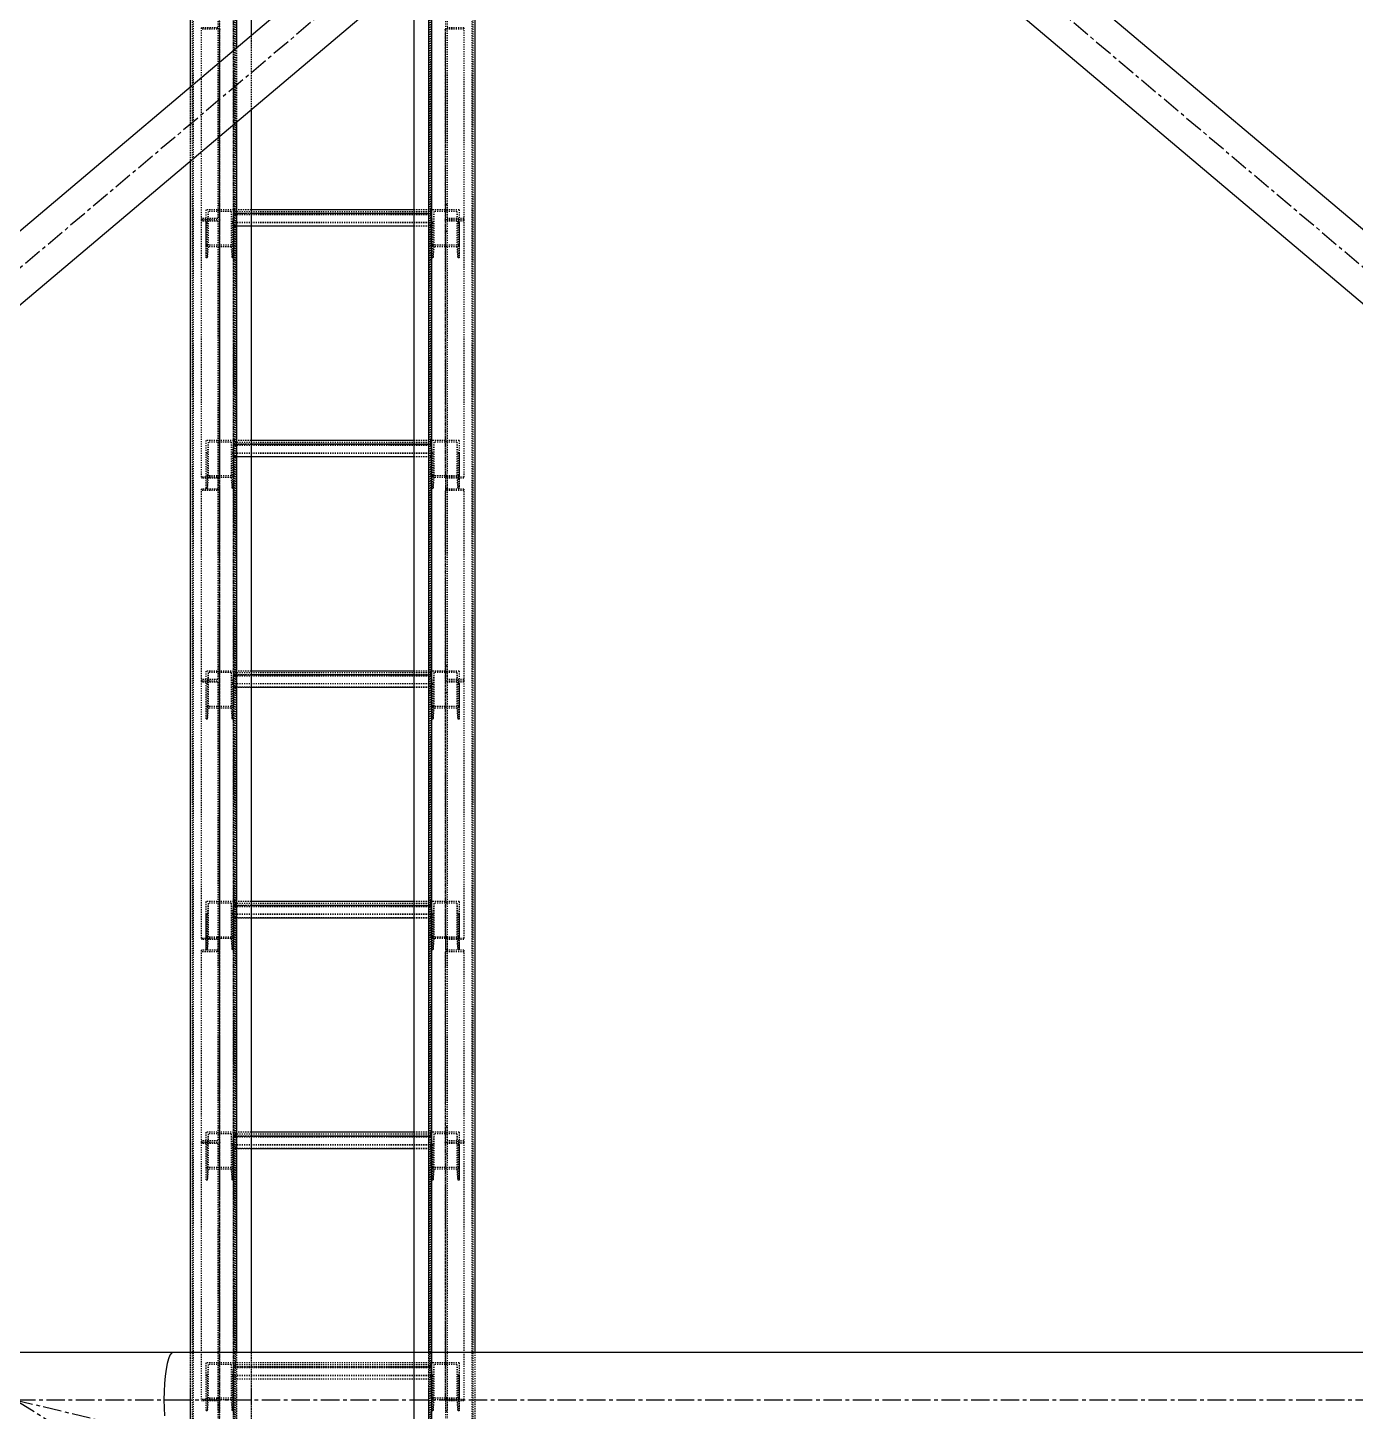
# Model space of a CAD drawing. Header units: millimetres. Extents: x 5143 to 30813, y 232 to 21408.
# Drawn here: x 8946 to 9517, y 4345 to 4940 of the extents above; entities that cross this region are included whole.
import ezdxf

# ---------------------------------------------------------------- set-up
doc = ezdxf.new("R2010")
doc.units = ezdxf.units.MM
doc.header["$LTSCALE"] = 0.25
for name, pattern in [('CENTER', [50.8, 31.75, -6.35, 6.35, -6.35]), ('XKITLINE00', [0]), ('XKITLINE02', [4, 2, -2]), ('XKITLINE03', [6, 3, -1, 1, -1])]:
    doc.linetypes.add(name, pattern=pattern)

msp = doc.modelspace()

# ---------------------------------------------------------------- linework, layer by layer
at = {"color": 3, "linetype": 'XKITLINE02'}
for p, q in [((9034.61, 5900.27), (9034.61, 4257.56)), ((9035.46, 5900.09), (9035.46, 4257.75)), ((9118.76, 5900.09), (9118.76, 4257.75)), ((9119.61, 5900.27), (9119.61, 4257.56)), ((9015.93, 5889.26), (9015.93, 4290.38)), ((9016.78, 5889.26), (9016.78, 4263.02)), ((9017.31, 5888.53), (9017.31, 4262.57)), ((9034.55, 5888.53), (9034.54, 4262.57)), ((9035.08, 5889.26), (9035.08, 4263.02)), ((9118.31, 5889.26), (9118.31, 4301.37)), ((9119.16, 5889.26), (9119.16, 4263.02)), ((9119.69, 5888.53), (9119.69, 4262.57)), ((9136.93, 5888.53), (9136.92, 4262.57)), ((9137.46, 5889.26), (9137.46, 4263.02)), ((9112.11, 5857.04), (9112.11, 4260.27)), ((9042.11, 5840.34), (9042.11, 4260.16)), ((9027.83, 4945.53), (9027.83, 4939.67)), ((9027.83, 4945.53), (9027.83, 4857.76)), ((9028.63, 4945.53), (9028.63, 4939.02)), ((9028.63, 4945.53), (9028.63, 4857.11)), ((9125.61, 4945.53), (9125.61, 4857.11)), ((9126.41, 4945.53), (9126.41, 4857.76)), ((9027.83, 4939.67), (9020.63, 4939.67)), ((9020.63, 4939.67), (9020.63, 4939.02)), ((9020.63, 4939.67), (9020.63, 4857.11)), ((9028.63, 4939.02), (9020.63, 4939.02)), ((9042.11, 4936.2), (9042.11, 4904.32)), ((9133.61, 4939.02), (9125.61, 4939.02)), ((9133.61, 4939.67), (9126.41, 4939.67)), ((9133.61, 4939.67), (9133.61, 4857.11)), ((9035.93, 4930.98), (9035.93, 4899.1)), ((9015.93, 4914.1), (9015.93, 4882.21)), ((9028.63, 4863.62), (9027.83, 4863.62)), ((9125.61, 4863.62), (9125.61, 4857.11)), ((9126.41, 4863.62), (9125.61, 4863.62)), ((9126.41, 4863.62), (9126.41, 4857.76)), ((9027.83, 4857.76), (9020.63, 4857.76)), ((9020.63, 4857.11), (9020.63, 4856.61)), ((9028.63, 4857.11), (9020.63, 4857.11)), ((9020.63, 4857.11), (9020.63, 4746.12)), ((9028.63, 4857.11), (9020.63, 4857.11)), ((9022.63, 4861.46), (9022.63, 4856.01)), ((9034.63, 4861.46), (9022.63, 4861.46)), ((9022.63, 4861.46), (9022.63, 4846.27)), ((9023.69, 4860.77), (9023.31, 4856.01)), ((9033.57, 4860.77), (9023.69, 4860.77)), ((9023.69, 4860.77), (9023.69, 4845.58)), ((9028.63, 4857.11), (9028.63, 4741.62)), ((9033.57, 4860.77), (9033.95, 4856.01)), ((9033.57, 4860.77), (9033.57, 4845.58)), ((9034.63, 4861.46), (9034.63, 4856.01)), ((9034.63, 4861.46), (9034.63, 4846.27)), ((9034.63, 4861.46), (9034.63, 4854.39)), ((9042.11, 4861.46), (9034.63, 4861.46)), ((9119.61, 4860.62), (9034.63, 4860.62)), ((9042.11, 4859.83), (9034.63, 4859.83)), ((9119.61, 4859.29), (9034.63, 4859.29)), ((9119.61, 4861.46), (9112.11, 4861.46)), ((9119.61, 4859.83), (9112.11, 4859.83)), ((9119.61, 4861.46), (9119.61, 4854.39)), ((9119.61, 4861.46), (9119.61, 4846.27)), ((9119.61, 4861.46), (9119.61, 4856.01)), ((9131.61, 4861.46), (9119.61, 4861.46)), ((9120.67, 4860.77), (9120.29, 4856.01)), ((9120.67, 4860.77), (9120.67, 4845.58)), ((9130.55, 4860.77), (9120.67, 4860.77)), ((9125.61, 4857.11), (9125.61, 4741.62)), ((9133.61, 4857.11), (9125.61, 4857.11)), ((9133.61, 4857.11), (9125.61, 4857.11)), ((9133.61, 4857.76), (9126.41, 4857.76)), ((9130.55, 4860.77), (9130.55, 4845.58)), ((9130.55, 4860.77), (9130.93, 4856.01)), ((9131.61, 4861.46), (9131.61, 4846.27)), ((9131.61, 4861.46), (9131.61, 4856.01)), ((9133.61, 4857.76), (9133.61, 4857.11)), ((9133.61, 4857.11), (9133.61, 4746.12)), ((9027.83, 4856.61), (9020.63, 4856.61)), ((9023.31, 4856.01), (9022.63, 4856.01)), ((9022.63, 4856.01), (9022.63, 4840.82)), ((9023.31, 4856.01), (9023.31, 4840.82)), ((9027.83, 4856.61), (9027.83, 4852.11)), ((9027.83, 4856.61), (9027.83, 4741.62)), ((9028.63, 4852.11), (9027.83, 4852.11)), ((9034.63, 4856.01), (9033.95, 4856.01)), ((9033.95, 4856.01), (9033.95, 4840.82)), ((9034.63, 4856.01), (9034.63, 4840.82)), ((9119.61, 4856.01), (9034.63, 4856.01)), ((9119.61, 4855.92), (9034.63, 4855.92)), ((9119.61, 4854.48), (9034.63, 4854.48)), ((9042.11, 4854.39), (9034.63, 4854.39)), ((9119.61, 4854.39), (9112.11, 4854.39)), ((9119.61, 4856.01), (9119.61, 4840.82)), ((9120.29, 4856.01), (9119.61, 4856.01)), ((9120.29, 4856.01), (9120.29, 4840.82)), ((9126.41, 4852.11), (9125.61, 4852.11)), ((9126.41, 4856.61), (9126.41, 4741.62)), ((9133.61, 4856.61), (9126.41, 4856.61)), ((9130.93, 4856.01), (9130.93, 4840.82)), ((9131.61, 4856.01), (9130.93, 4856.01)), ((9131.61, 4856.01), (9131.61, 4840.82)), ((9022.63, 4846.27), (9022.63, 4840.82)), ((9034.63, 4846.27), (9022.63, 4846.27)), ((9023.69, 4845.58), (9023.31, 4840.82)), ((9033.57, 4845.58), (9023.69, 4845.58)), ((9028.63, 4846.27), (9028.63, 4746.62)), ((9033.57, 4845.58), (9033.95, 4840.82)), ((9034.63, 4846.27), (9034.63, 4840.82)), ((9119.61, 4846.27), (9119.61, 4840.82)), ((9131.61, 4846.27), (9119.61, 4846.27)), ((9120.67, 4845.58), (9120.29, 4840.82)), ((9130.55, 4845.58), (9120.67, 4845.58)), ((9130.55, 4845.58), (9130.93, 4840.82)), ((9131.61, 4846.27), (9131.61, 4840.82)), ((9023.31, 4840.82), (9022.63, 4840.82)), ((9034.63, 4840.82), (9033.95, 4840.82)), ((9120.29, 4840.82), (9119.61, 4840.82)), ((9131.61, 4840.82), (9130.93, 4840.82)), ((9022.63, 4762.39), (9022.63, 4756.94)), ((9034.63, 4762.39), (9022.63, 4762.39)), ((9022.63, 4762.39), (9022.63, 4741.74)), ((9023.69, 4761.69), (9023.31, 4756.94)), ((9033.57, 4761.69), (9023.69, 4761.69)), ((9023.69, 4761.69), (9023.69, 4746.5)), ((9033.57, 4761.69), (9033.95, 4756.94)), ((9033.57, 4761.69), (9033.57, 4746.5)), ((9034.63, 4762.39), (9034.63, 4756.94)), ((9034.63, 4762.39), (9034.63, 4741.74)), ((9034.63, 4762.39), (9034.63, 4755.31)), ((9042.11, 4762.39), (9034.63, 4762.39)), ((9119.61, 4762.39), (9112.11, 4762.39)), ((9119.61, 4762.39), (9119.61, 4755.31)), ((9119.61, 4762.39), (9119.61, 4747.19)), ((9119.61, 4762.39), (9119.61, 4756.94)), ((9131.61, 4762.39), (9119.61, 4762.39)), ((9120.67, 4761.69), (9120.29, 4756.94)), ((9120.67, 4761.69), (9120.67, 4746.5)), ((9130.55, 4761.69), (9120.67, 4761.69)), ((9130.55, 4761.69), (9130.55, 4746.5)), ((9130.55, 4761.69), (9130.93, 4756.94)), ((9131.61, 4762.39), (9131.61, 4747.19)), ((9131.61, 4762.39), (9131.61, 4756.94)), ((9023.31, 4756.94), (9022.63, 4756.94)), ((9023.31, 4756.94), (9023.31, 4741.74)), ((9034.63, 4756.94), (9033.95, 4756.94)), ((9033.95, 4756.94), (9033.95, 4741.74)), ((9119.61, 4761.55), (9034.63, 4761.55)), ((9042.11, 4760.76), (9034.63, 4760.76)), ((9119.61, 4760.21), (9034.63, 4760.21)), ((9119.61, 4756.94), (9034.63, 4756.94)), ((9119.61, 4756.84), (9034.63, 4756.84)), ((9119.61, 4760.76), (9112.11, 4760.76)), ((9119.61, 4756.94), (9119.61, 4741.74)), ((9120.29, 4756.94), (9119.61, 4756.94)), ((9120.29, 4756.94), (9120.29, 4741.74)), ((9130.93, 4756.94), (9130.93, 4741.74)), ((9131.61, 4756.94), (9130.93, 4756.94)), ((9131.61, 4756.94), (9131.61, 4741.74)), ((9119.61, 4755.4), (9034.63, 4755.4)), ((9042.11, 4755.31), (9034.63, 4755.31)), ((9119.61, 4755.31), (9112.11, 4755.31)), ((9028.63, 4746.62), (9020.63, 4746.62)), ((9027.83, 4746.12), (9020.63, 4746.12)), ((9034.63, 4747.19), (9022.63, 4747.19)), ((9023.69, 4746.5), (9023.31, 4741.74)), ((9033.57, 4746.5), (9023.69, 4746.5)), ((9028.63, 4747.38), (9027.83, 4747.38)), ((9027.83, 4747.38), (9027.83, 4741.52)), ((9027.83, 4747.38), (9027.83, 4659.61)), ((9028.63, 4747.38), (9028.63, 4740.86)), ((9028.63, 4747.38), (9028.63, 4658.96)), ((9033.57, 4746.5), (9033.95, 4741.74)), ((9119.61, 4747.19), (9119.61, 4741.74)), ((9131.61, 4747.19), (9119.61, 4747.19)), ((9120.67, 4746.5), (9120.29, 4741.74)), ((9130.55, 4746.5), (9120.67, 4746.5)), ((9125.61, 4747.38), (9125.61, 4658.96)), ((9126.41, 4747.38), (9125.61, 4747.38)), ((9133.61, 4746.62), (9125.61, 4746.62)), ((9126.41, 4747.38), (9126.41, 4659.61)), ((9133.61, 4746.12), (9126.41, 4746.12)), ((9130.55, 4746.5), (9130.93, 4741.74)), ((9131.61, 4747.19), (9131.61, 4741.74)), ((9027.83, 4741.52), (9020.63, 4741.52)), ((9020.63, 4741.52), (9020.63, 4740.86)), ((9020.63, 4741.52), (9020.63, 4658.96)), ((9028.63, 4740.86), (9020.63, 4740.86)), ((9023.31, 4741.74), (9022.63, 4741.74)), ((9028.63, 4741.62), (9027.83, 4741.62)), ((9034.63, 4741.74), (9033.95, 4741.74)), ((9120.29, 4741.74), (9119.61, 4741.74)), ((9126.41, 4741.62), (9125.61, 4741.62)), ((9133.61, 4740.86), (9125.61, 4740.86)), ((9133.61, 4741.52), (9126.41, 4741.52)), ((9131.61, 4741.74), (9130.93, 4741.74)), ((9133.61, 4741.52), (9133.61, 4658.96)), ((9022.63, 4663.31), (9022.63, 4657.86)), ((9034.63, 4663.31), (9022.63, 4663.31)), ((9022.63, 4663.31), (9022.63, 4642.67)), ((9023.69, 4662.62), (9023.31, 4657.86)), ((9033.57, 4662.62), (9023.69, 4662.62)), ((9023.69, 4662.62), (9023.69, 4647.42)), ((9028.63, 4665.47), (9027.83, 4665.47)), ((9033.57, 4662.62), (9033.95, 4657.86)), ((9033.57, 4662.62), (9033.57, 4647.42)), ((9034.63, 4663.31), (9034.63, 4657.86)), ((9034.63, 4663.31), (9034.63, 4642.67)), ((9034.63, 4663.31), (9034.63, 4656.23)), ((9042.11, 4663.31), (9034.63, 4663.31)), ((9119.61, 4662.47), (9034.63, 4662.47)), ((9042.11, 4661.68), (9034.63, 4661.68)), ((9119.61, 4661.13), (9034.63, 4661.13)), ((9119.61, 4663.31), (9112.11, 4663.31)), ((9119.61, 4661.68), (9112.11, 4661.68)), ((9119.61, 4663.31), (9119.61, 4656.23)), ((9119.61, 4663.31), (9119.61, 4648.12)), ((9119.61, 4663.31), (9119.61, 4657.86)), ((9131.61, 4663.31), (9119.61, 4663.31)), ((9120.67, 4662.62), (9120.29, 4657.86)), ((9120.67, 4662.62), (9120.67, 4647.42)), ((9130.55, 4662.62), (9120.67, 4662.62)), ((9125.61, 4665.47), (9125.61, 4658.96)), ((9126.41, 4665.47), (9125.61, 4665.47)), ((9126.41, 4665.47), (9126.41, 4659.61)), ((9130.55, 4662.62), (9130.55, 4647.42)), ((9130.55, 4662.62), (9130.93, 4657.86)), ((9131.61, 4663.31), (9131.61, 4648.12)), ((9131.61, 4663.31), (9131.61, 4657.86)), ((9027.83, 4659.61), (9020.63, 4659.61)), ((9020.63, 4658.96), (9020.63, 4658.46)), ((9028.63, 4658.96), (9020.63, 4658.96)), ((9020.63, 4658.96), (9020.63, 4547.97)), ((9028.63, 4658.96), (9020.63, 4658.96)), ((9027.83, 4658.46), (9020.63, 4658.46)), ((9023.31, 4657.86), (9022.63, 4657.86)), ((9023.31, 4657.86), (9023.31, 4642.67)), ((9027.83, 4658.46), (9027.83, 4653.95)), ((9027.83, 4658.46), (9027.83, 4543.47)), ((9028.63, 4658.96), (9028.63, 4543.47)), ((9034.63, 4657.86), (9033.95, 4657.86)), ((9033.95, 4657.86), (9033.95, 4642.67)), ((9119.61, 4657.86), (9034.63, 4657.86)), ((9119.61, 4657.77), (9034.63, 4657.77)), ((9119.61, 4656.33), (9034.63, 4656.33)), ((9042.11, 4656.23), (9034.63, 4656.23)), ((9119.61, 4656.23), (9112.11, 4656.23)), ((9119.61, 4657.86), (9119.61, 4642.67)), ((9120.29, 4657.86), (9119.61, 4657.86)), ((9120.29, 4657.86), (9120.29, 4642.67)), ((9125.61, 4658.96), (9125.61, 4543.47)), ((9133.61, 4658.96), (9125.61, 4658.96)), ((9133.61, 4658.96), (9125.61, 4658.96)), ((9133.61, 4659.61), (9126.41, 4659.61)), ((9126.41, 4658.46), (9126.41, 4543.47)), ((9133.61, 4658.46), (9126.41, 4658.46)), ((9130.93, 4657.86), (9130.93, 4642.67)), ((9131.61, 4657.86), (9130.93, 4657.86)), ((9131.61, 4657.86), (9131.61, 4642.67)), ((9133.61, 4659.61), (9133.61, 4658.96)), ((9133.61, 4658.96), (9133.61, 4547.97)), ((9028.63, 4653.95), (9027.83, 4653.95)), ((9126.41, 4653.95), (9125.61, 4653.95)), ((9034.63, 4648.12), (9022.63, 4648.12)), ((9023.69, 4647.42), (9023.31, 4642.67)), ((9033.57, 4647.42), (9023.69, 4647.42)), ((9028.63, 4648.12), (9028.63, 4548.47)), ((9033.57, 4647.42), (9033.95, 4642.67)), ((9119.61, 4648.12), (9119.61, 4642.67)), ((9131.61, 4648.12), (9119.61, 4648.12)), ((9120.67, 4647.42), (9120.29, 4642.67)), ((9130.55, 4647.42), (9120.67, 4647.42)), ((9130.55, 4647.42), (9130.93, 4642.67)), ((9131.61, 4648.12), (9131.61, 4642.67)), ((9023.31, 4642.67), (9022.63, 4642.67)), ((9034.63, 4642.67), (9033.95, 4642.67)), ((9120.29, 4642.67), (9119.61, 4642.67)), ((9131.61, 4642.67), (9130.93, 4642.67)), ((9022.63, 4564.23), (9022.63, 4558.79)), ((9034.63, 4564.23), (9022.63, 4564.23)), ((9022.63, 4564.23), (9022.63, 4548.47)), ((9023.69, 4563.54), (9023.31, 4558.79)), ((9033.57, 4563.54), (9023.69, 4563.54)), ((9023.69, 4563.54), (9023.69, 4548.35)), ((9033.57, 4563.54), (9033.95, 4558.79)), ((9033.57, 4563.54), (9033.57, 4548.35)), ((9034.63, 4564.23), (9034.63, 4557.16)), ((9042.11, 4564.23), (9034.63, 4564.23)), ((9034.63, 4564.23), (9034.63, 4558.79)), ((9034.63, 4564.23), (9034.63, 4549.04)), ((9119.61, 4563.4), (9034.63, 4563.4)), ((9042.11, 4562.61), (9034.63, 4562.61)), ((9119.61, 4562.06), (9034.63, 4562.06)), ((9119.61, 4564.23), (9112.11, 4564.23)), ((9119.61, 4562.61), (9112.11, 4562.61)), ((9119.61, 4564.23), (9119.61, 4557.16)), ((9119.61, 4564.23), (9119.61, 4549.04)), ((9119.61, 4564.23), (9119.61, 4558.79)), ((9131.61, 4564.23), (9119.61, 4564.23)), ((9120.67, 4563.54), (9120.29, 4558.79)), ((9120.67, 4563.54), (9120.67, 4548.35)), ((9130.55, 4563.54), (9120.67, 4563.54)), ((9130.55, 4563.54), (9130.55, 4548.35)), ((9130.55, 4563.54), (9130.93, 4558.79)), ((9131.61, 4564.23), (9131.61, 4549.04)), ((9131.61, 4564.23), (9131.61, 4558.79)), ((9023.31, 4558.79), (9022.63, 4558.79)), ((9022.63, 4558.79), (9022.63, 4543.59)), ((9023.31, 4558.79), (9023.31, 4543.59)), ((9034.63, 4558.79), (9033.95, 4558.79)), ((9033.95, 4558.79), (9033.95, 4543.59)), ((9119.61, 4558.79), (9034.63, 4558.79)), ((9034.63, 4558.79), (9034.63, 4543.59)), ((9119.61, 4558.69), (9034.63, 4558.69)), ((9119.61, 4557.25), (9034.63, 4557.25)), ((9042.11, 4557.16), (9034.63, 4557.16)), ((9119.61, 4557.16), (9112.11, 4557.16)), ((9119.61, 4558.79), (9119.61, 4543.59)), ((9120.29, 4558.79), (9119.61, 4558.79)), ((9120.29, 4558.79), (9120.29, 4543.59)), ((9130.93, 4558.79), (9130.93, 4543.59)), ((9131.61, 4558.79), (9130.93, 4558.79)), ((9131.61, 4558.79), (9131.61, 4543.59)), ((9028.63, 4548.47), (9020.63, 4548.47)), ((9027.83, 4547.97), (9020.63, 4547.97)), ((9034.63, 4549.04), (9022.63, 4549.04)), ((9022.63, 4548.47), (9022.63, 4543.59)), ((9023.69, 4548.35), (9023.31, 4543.59)), ((9033.57, 4548.35), (9023.69, 4548.35)), ((9028.63, 4549.23), (9027.83, 4549.23)), ((9027.83, 4549.23), (9027.83, 4543.36)), ((9027.83, 4549.23), (9027.83, 4461.46)), ((9028.63, 4549.23), (9028.63, 4542.71)), ((9028.63, 4549.23), (9028.63, 4460.81)), ((9033.57, 4548.35), (9033.95, 4543.59)), ((9034.63, 4549.04), (9034.63, 4543.59)), ((9119.61, 4549.04), (9119.61, 4543.59)), ((9131.61, 4549.04), (9119.61, 4549.04)), ((9120.67, 4548.35), (9120.29, 4543.59)), ((9130.55, 4548.35), (9120.67, 4548.35)), ((9125.61, 4549.23), (9125.61, 4460.81)), ((9126.41, 4549.23), (9125.61, 4549.23)), ((9133.61, 4548.47), (9125.61, 4548.47)), ((9126.41, 4549.23), (9126.41, 4461.46)), ((9133.61, 4547.97), (9126.41, 4547.97)), ((9130.55, 4548.35), (9130.93, 4543.59)), ((9131.61, 4549.04), (9131.61, 4543.59)), ((9027.83, 4543.36), (9020.63, 4543.36)), ((9020.63, 4543.36), (9020.63, 4542.71)), ((9020.63, 4543.36), (9020.63, 4460.81)), ((9028.63, 4542.71), (9020.63, 4542.71)), ((9023.31, 4543.59), (9022.63, 4543.59)), ((9028.63, 4543.47), (9027.83, 4543.47)), ((9034.63, 4543.59), (9033.95, 4543.59)), ((9120.29, 4543.59), (9119.61, 4543.59)), ((9126.41, 4543.47), (9125.61, 4543.47)), ((9133.61, 4542.71), (9125.61, 4542.71)), ((9133.61, 4543.36), (9126.41, 4543.36)), ((9131.61, 4543.59), (9130.93, 4543.59)), ((9133.61, 4543.36), (9133.61, 4460.81)), ((9022.63, 4465.16), (9022.63, 4459.71)), ((9034.63, 4465.16), (9022.63, 4465.16)), ((9022.63, 4465.16), (9022.63, 4444.52)), ((9023.69, 4464.47), (9023.31, 4459.71)), ((9033.57, 4464.47), (9023.69, 4464.47)), ((9023.69, 4464.47), (9023.69, 4449.27)), ((9028.63, 4467.32), (9027.83, 4467.32)), ((9033.57, 4464.47), (9033.95, 4459.71)), ((9033.57, 4464.47), (9033.57, 4449.27)), ((9034.63, 4465.16), (9034.63, 4458.08)), ((9042.11, 4465.16), (9034.63, 4465.16)), ((9034.63, 4465.16), (9034.63, 4459.71)), ((9034.63, 4465.16), (9034.63, 4444.52)), ((9119.61, 4465.16), (9112.11, 4465.16)), ((9119.61, 4465.16), (9119.61, 4458.08)), ((9119.61, 4465.16), (9119.61, 4449.97)), ((9119.61, 4465.16), (9119.61, 4459.71)), ((9131.61, 4465.16), (9119.61, 4465.16)), ((9120.67, 4464.47), (9120.29, 4459.71)), ((9120.67, 4464.47), (9120.67, 4449.27)), ((9130.55, 4464.47), (9120.67, 4464.47)), ((9125.61, 4467.32), (9125.61, 4460.81)), ((9126.41, 4467.32), (9125.61, 4467.32)), ((9126.41, 4467.32), (9126.41, 4461.46)), ((9130.55, 4464.47), (9130.55, 4449.27)), ((9130.55, 4464.47), (9130.93, 4459.71)), ((9131.61, 4465.16), (9131.61, 4449.97)), ((9131.61, 4465.16), (9131.61, 4459.71)), ((9027.83, 4461.46), (9020.63, 4461.46)), ((9020.63, 4460.81), (9020.63, 4460.31)), ((9028.63, 4460.81), (9020.63, 4460.81)), ((9020.63, 4460.81), (9020.63, 4349.82)), ((9028.63, 4460.81), (9020.63, 4460.81)), ((9027.83, 4460.31), (9020.63, 4460.31)), ((9023.31, 4459.71), (9022.63, 4459.71)), ((9023.31, 4459.71), (9023.31, 4444.52)), ((9027.83, 4460.31), (9027.83, 4455.8)), ((9027.83, 4460.31), (9027.83, 4345.32)), ((9028.63, 4460.81), (9028.63, 4455.8)), ((9028.63, 4460.81), (9028.63, 4345.32)), ((9034.63, 4459.71), (9033.95, 4459.71)), ((9033.95, 4459.71), (9033.95, 4444.52)), ((9119.61, 4464.32), (9034.63, 4464.32)), ((9042.11, 4463.53), (9034.63, 4463.53)), ((9119.61, 4462.98), (9034.63, 4462.98)), ((9119.61, 4459.71), (9034.63, 4459.71)), ((9119.61, 4459.62), (9034.63, 4459.62)), ((9119.61, 4463.53), (9112.11, 4463.53)), ((9119.61, 4459.71), (9119.61, 4444.52)), ((9120.29, 4459.71), (9119.61, 4459.71)), ((9120.29, 4459.71), (9120.29, 4444.52)), ((9133.61, 4460.81), (9125.61, 4460.81)), ((9125.61, 4460.81), (9125.61, 4345.31)), ((9133.61, 4460.81), (9125.61, 4460.81)), ((9133.61, 4461.46), (9126.41, 4461.46)), ((9126.41, 4460.31), (9126.41, 4345.31)), ((9133.61, 4460.31), (9126.41, 4460.31)), ((9130.93, 4459.71), (9130.93, 4444.52)), ((9131.61, 4459.71), (9130.93, 4459.71)), ((9131.61, 4459.71), (9131.61, 4444.52)), ((9133.61, 4461.46), (9133.61, 4460.81)), ((9133.61, 4460.81), (9133.61, 4349.82)), ((9028.63, 4455.8), (9027.83, 4455.8)), ((9119.61, 4458.17), (9034.63, 4458.17)), ((9042.11, 4458.08), (9034.63, 4458.08)), ((9119.61, 4458.08), (9112.11, 4458.08)), ((9126.41, 4455.8), (9125.61, 4455.8)), ((9034.63, 4449.97), (9022.63, 4449.97)), ((9023.69, 4449.27), (9023.31, 4444.52)), ((9033.57, 4449.27), (9023.69, 4449.27)), ((9033.57, 4449.27), (9033.95, 4444.52)), ((9119.61, 4449.97), (9119.61, 4444.52)), ((9131.61, 4449.97), (9119.61, 4449.97)), ((9120.67, 4449.27), (9120.29, 4444.52)), ((9130.55, 4449.27), (9120.67, 4449.27)), ((9130.55, 4449.27), (9130.93, 4444.52)), ((9131.61, 4449.97), (9131.61, 4444.52)), ((9023.31, 4444.52), (9022.63, 4444.52)), ((9034.63, 4444.52), (9033.95, 4444.52)), ((9120.29, 4444.52), (9119.61, 4444.52)), ((9131.61, 4444.52), (9130.93, 4444.52)), ((9015.93, 4370.57), (9015.93, 4326.16)), ((9035.93, 4370.57), (9035.93, 4321.32)), ((9042.11, 4370.57), (9042.11, 4319.82)), ((9112.11, 4370.57), (9112.11, 4329.97)), ((9118.31, 4370.57), (9118.31, 4329.97)), ((9138.31, 4370.57), (9138.31, 4329.97)), ((9022.63, 4366.08), (9022.63, 4360.63)), ((9034.63, 4366.08), (9022.63, 4366.08)), ((9022.63, 4366.08), (9022.63, 4345.44)), ((9023.69, 4365.39), (9023.31, 4360.63)), ((9033.57, 4365.39), (9023.69, 4365.39)), ((9023.69, 4365.39), (9023.69, 4350.2)), ((9033.57, 4365.39), (9033.95, 4360.63)), ((9033.57, 4365.39), (9033.57, 4350.2)), ((9034.63, 4366.08), (9034.63, 4360.63)), ((9034.63, 4366.08), (9034.63, 4345.44)), ((9034.63, 4366.08), (9034.63, 4359.01)), ((9119.61, 4366.08), (9034.63, 4366.08)), ((9119.61, 4365.24), (9034.63, 4365.24)), ((9119.61, 4364.45), (9034.63, 4364.45)), ((9119.61, 4363.91), (9034.63, 4363.91)), ((9119.61, 4366.08), (9119.61, 4350.89)), ((9119.61, 4366.08), (9119.61, 4360.63)), ((9131.61, 4366.08), (9119.61, 4366.08)), ((9119.61, 4366.08), (9119.61, 4359.01)), ((9120.67, 4365.39), (9120.29, 4360.63)), ((9120.67, 4365.39), (9120.67, 4350.2)), ((9130.55, 4365.39), (9120.67, 4365.39)), ((9130.55, 4365.39), (9130.55, 4350.2)), ((9130.55, 4365.39), (9130.93, 4360.63)), ((9131.61, 4366.08), (9131.61, 4350.89)), ((9131.61, 4366.08), (9131.61, 4360.63)), ((9023.31, 4360.63), (9022.63, 4360.63)), ((9023.31, 4360.63), (9023.31, 4345.44)), ((9034.63, 4360.63), (9033.95, 4360.63)), ((9033.95, 4360.63), (9033.95, 4345.44)), ((9119.61, 4360.63), (9034.63, 4360.63)), ((9119.61, 4360.54), (9034.63, 4360.54)), ((9119.61, 4359.1), (9034.63, 4359.1)), ((9119.61, 4359.01), (9034.63, 4359.01)), ((9119.61, 4360.63), (9119.61, 4345.44)), ((9120.29, 4360.63), (9119.61, 4360.63)), ((9120.29, 4360.63), (9120.29, 4345.44)), ((9130.93, 4360.63), (9130.93, 4345.44)), ((9131.61, 4360.63), (9130.93, 4360.63)), ((9131.61, 4360.63), (9131.61, 4345.44)), ((9028.63, 4350.32), (9020.63, 4350.32)), ((9027.83, 4349.82), (9020.63, 4349.82)), ((9034.63, 4350.89), (9022.63, 4350.89)), ((9023.69, 4350.2), (9023.31, 4345.44)), ((9033.57, 4350.2), (9023.69, 4350.2)), ((9028.63, 4351.08), (9027.83, 4351.08)), ((9027.83, 4351.08), (9027.83, 4345.21)), ((9027.83, 4351.08), (9027.83, 4263.31)), ((9028.63, 4351.08), (9028.63, 4344.56)), ((9028.63, 4351.08), (9028.63, 4262.65)), ((9033.57, 4350.2), (9033.95, 4345.44)), ((9119.61, 4350.89), (9119.61, 4345.44)), ((9131.61, 4350.89), (9119.61, 4350.89)), ((9120.67, 4350.2), (9120.29, 4345.44)), ((9130.55, 4350.2), (9120.67, 4350.2)), ((9125.61, 4351.08), (9125.61, 4262.65)), ((9126.41, 4351.08), (9125.61, 4351.08)), ((9133.61, 4350.32), (9125.61, 4350.32)), ((9126.41, 4351.08), (9126.41, 4263.31)), ((9133.61, 4349.82), (9126.41, 4349.82)), ((9130.55, 4350.2), (9130.93, 4345.44)), ((9131.61, 4350.89), (9131.61, 4345.44)), ((9023.31, 4345.44), (9022.63, 4345.44)), ((9028.63, 4345.32), (9027.83, 4345.32)), ((9034.63, 4345.44), (9033.95, 4345.44)), ((9120.29, 4345.44), (9119.61, 4345.44)), ((9126.41, 4345.31), (9125.61, 4345.31)), ((9131.61, 4345.44), (9130.93, 4345.44))]:
    msp.add_line(p, q, dxfattribs=at)
at = {"color": 1, "linetype": 'XKITLINE03'}
for p, q in [((9034.61, 4260.27), (9034.61, 5900.27)), ((9119.61, 5900.27), (9119.61, 4260.27)), ((9028.63, 4249.09), (9028.63, 5892.62)), ((9028.63, 4939.02), (9028.63, 4857.11)), ((9125.61, 4857.11), (9125.61, 4939.02)), ((9028.63, 4857.11), (9028.63, 4746.62)), ((9034.63, 4861.46), (9034.63, 4846.27)), ((9034.63, 4859.83), (9119.61, 4859.83)), ((9119.61, 4846.27), (9119.61, 4861.46)), ((9125.61, 4746.62), (9125.61, 4857.11)), ((9034.63, 4762.39), (9034.63, 4747.19)), ((9119.61, 4747.19), (9119.61, 4762.39)), ((9034.63, 4760.76), (9119.61, 4760.76)), ((9028.63, 4740.86), (9028.63, 4658.96)), ((9125.61, 4658.96), (9125.61, 4740.86)), ((9034.63, 4663.31), (9034.63, 4648.12)), ((9034.63, 4661.68), (9119.61, 4661.68)), ((9119.61, 4648.12), (9119.61, 4663.31)), ((9028.63, 4658.96), (9028.63, 4548.47)), ((9125.61, 4548.47), (9125.61, 4658.96)), ((9034.63, 4564.23), (9034.63, 4549.04)), ((9034.63, 4562.61), (9119.61, 4562.61)), ((9119.61, 4549.04), (9119.61, 4564.23)), ((9028.63, 4542.71), (9028.63, 4460.81)), ((9125.61, 4460.81), (9125.61, 4542.71)), ((9034.63, 4465.16), (9034.63, 4449.97)), ((9119.61, 4449.97), (9119.61, 4465.16)), ((9028.63, 4460.81), (9028.63, 4350.32)), ((9034.63, 4463.53), (9119.61, 4463.53)), ((9125.61, 4350.32), (9125.61, 4460.81)), ((9034.63, 4366.08), (9034.63, 4350.89)), ((9034.63, 4364.45), (9119.61, 4364.45)), ((9119.61, 4350.89), (9119.61, 4366.08))]:
    msp.add_line(p, q, dxfattribs=at)
at = {"color": 8, "linetype": 'CENTER'}
for p, q in [((8366.94, 5810.27), (10096.38, 4350.27)), ((10096.38, 5810.27), (8366.94, 4350.27)), ((7544.5, 4350.27), (9008.64, 4350.27)), ((8940.53, 4350.27), (9281.26, 4267.77)), ((9229.11, 4170.27), (8940.53, 4350.27)), ((9008.64, 4350.27), (10454.11, 4350.27))]:
    msp.add_line(p, q, dxfattribs=at)
at = {"color": 7, "linetype": 'XKITLINE00'}
for p, q in [((9015.93, 5246.45), (9015.93, 4914.1)), ((9035.93, 5229.57), (9035.93, 4930.98)), ((9042.11, 5224.35), (9042.11, 4936.2)), ((9138.31, 4985.53), (9138.31, 4370.57)), ((9118.31, 4968.64), (9118.31, 4370.57)), ((9112.11, 4963.41), (9112.11, 4370.57)), ((9042.11, 4904.32), (9042.11, 4370.57)), ((9035.93, 4899.1), (9035.93, 4370.57)), ((9015.93, 4882.21), (9015.93, 4370.57)), ((9112.11, 4861.46), (9042.11, 4861.46)), ((9112.11, 4859.83), (9042.11, 4859.83)), ((9112.11, 4854.39), (9042.11, 4854.39)), ((9112.11, 4762.39), (9042.11, 4762.39)), ((9112.11, 4760.76), (9042.11, 4760.76)), ((9112.11, 4755.31), (9042.11, 4755.31)), ((9112.11, 4663.31), (9042.11, 4663.31)), ((9112.11, 4661.68), (9042.11, 4661.68)), ((9112.11, 4656.23), (9042.11, 4656.23)), ((9112.11, 4564.23), (9042.11, 4564.23)), ((9112.11, 4562.61), (9042.11, 4562.61)), ((9112.11, 4557.16), (9042.11, 4557.16)), ((9112.11, 4465.16), (9042.11, 4465.16)), ((9112.11, 4463.53), (9042.11, 4463.53)), ((9112.11, 4458.08), (9042.11, 4458.08))]:
    msp.add_line(p, q, dxfattribs=at)
at = {"color": 8, "linetype": 'XKITLINE00'}
for p, q in [((9215.82, 5082.85), (8378.7, 4376.14)), ((10084.2, 4376.5), (9250.54, 5080.27)), ((9233.42, 5065.82), (8409.76, 4370.49)), ((10054.3, 4369.86), (9231.66, 5064.33)), ((9008.64, 4370.57), (8409.87, 4370.57)), ((9007.29, 4369.35), (9006.66, 4367.86)), ((9007.29, 4369.35), (9006.66, 4367.86)), ((9007.95, 4370.27), (9007.29, 4369.35)), ((9007.95, 4370.27), (9007.29, 4369.35)), ((9008.64, 4370.57), (9007.95, 4370.27)), ((9008.64, 4370.57), (9007.95, 4370.27)), ((10053.45, 4370.57), (9008.64, 4370.57)), ((9005.61, 4363.32), (9005.21, 4360.42)), ((9006.09, 4365.83), (9005.61, 4363.32)), ((9006.66, 4367.86), (9006.09, 4365.83)), ((9005.21, 4360.42), (9004.92, 4357.22)), ((9004.74, 4353.8), (9004.68, 4350.27)), ((9004.92, 4357.22), (9004.74, 4353.8)), ((9004.68, 4350.27), (9004.74, 4346.75)), ((9004.74, 4346.75), (9004.92, 4343.33))]:
    msp.add_line(p, q, dxfattribs=at)
at = {"color": 1, "linetype": 'XKITLINE00'}
for centre in [(9028.63, 4939.02), (9125.61, 4939.02), (9028.63, 4857.11), (9028.63, 4857.11), (9034.63, 4861.46), (9034.63, 4859.83), (9119.61, 4861.46), (9119.61, 4859.83), (9125.61, 4857.11), (9125.61, 4857.11), (9034.63, 4846.27), (9119.61, 4846.27), (9034.63, 4762.39), (9119.61, 4762.39), (9034.63, 4760.76), (9119.61, 4760.76), (9028.63, 4746.62), (9034.63, 4747.19), (9119.61, 4747.19), (9125.61, 4746.62), (9028.63, 4740.86), (9125.61, 4740.86), (9034.63, 4663.31), (9034.63, 4661.68), (9119.61, 4663.31), (9119.61, 4661.68), (9028.63, 4658.96), (9028.63, 4658.96), (9125.61, 4658.96), (9125.61, 4658.96), (9034.63, 4648.12), (9119.61, 4648.12), (9034.63, 4564.23), (9034.63, 4562.61), (9119.61, 4564.23), (9119.61, 4562.61), (9028.63, 4548.47), (9034.63, 4549.04), (9119.61, 4549.04), (9125.61, 4548.47), (9028.63, 4542.71), (9125.61, 4542.71), (9034.63, 4465.16), (9119.61, 4465.16), (9028.63, 4460.81), (9028.63, 4460.81), (9034.63, 4463.53), (9119.61, 4463.53), (9125.61, 4460.81), (9125.61, 4460.81), (9034.63, 4449.97), (9119.61, 4449.97), (9034.63, 4366.08), (9034.63, 4364.45), (9119.61, 4366.08), (9119.61, 4364.45), (9028.63, 4350.32), (9034.63, 4350.89), (9119.61, 4350.89), (9125.61, 4350.32)]:
    msp.add_circle(centre, 0.05, dxfattribs=at)
at = {"color": 8, "linetype": 'XKITLINE00'}
msp.add_circle((9008.64, 4350.27), 0.05, dxfattribs=at)
msp.add_circle((9008.64, 4350.27), 0.05, dxfattribs=at)

doc.saveas('drawing.dxf')
